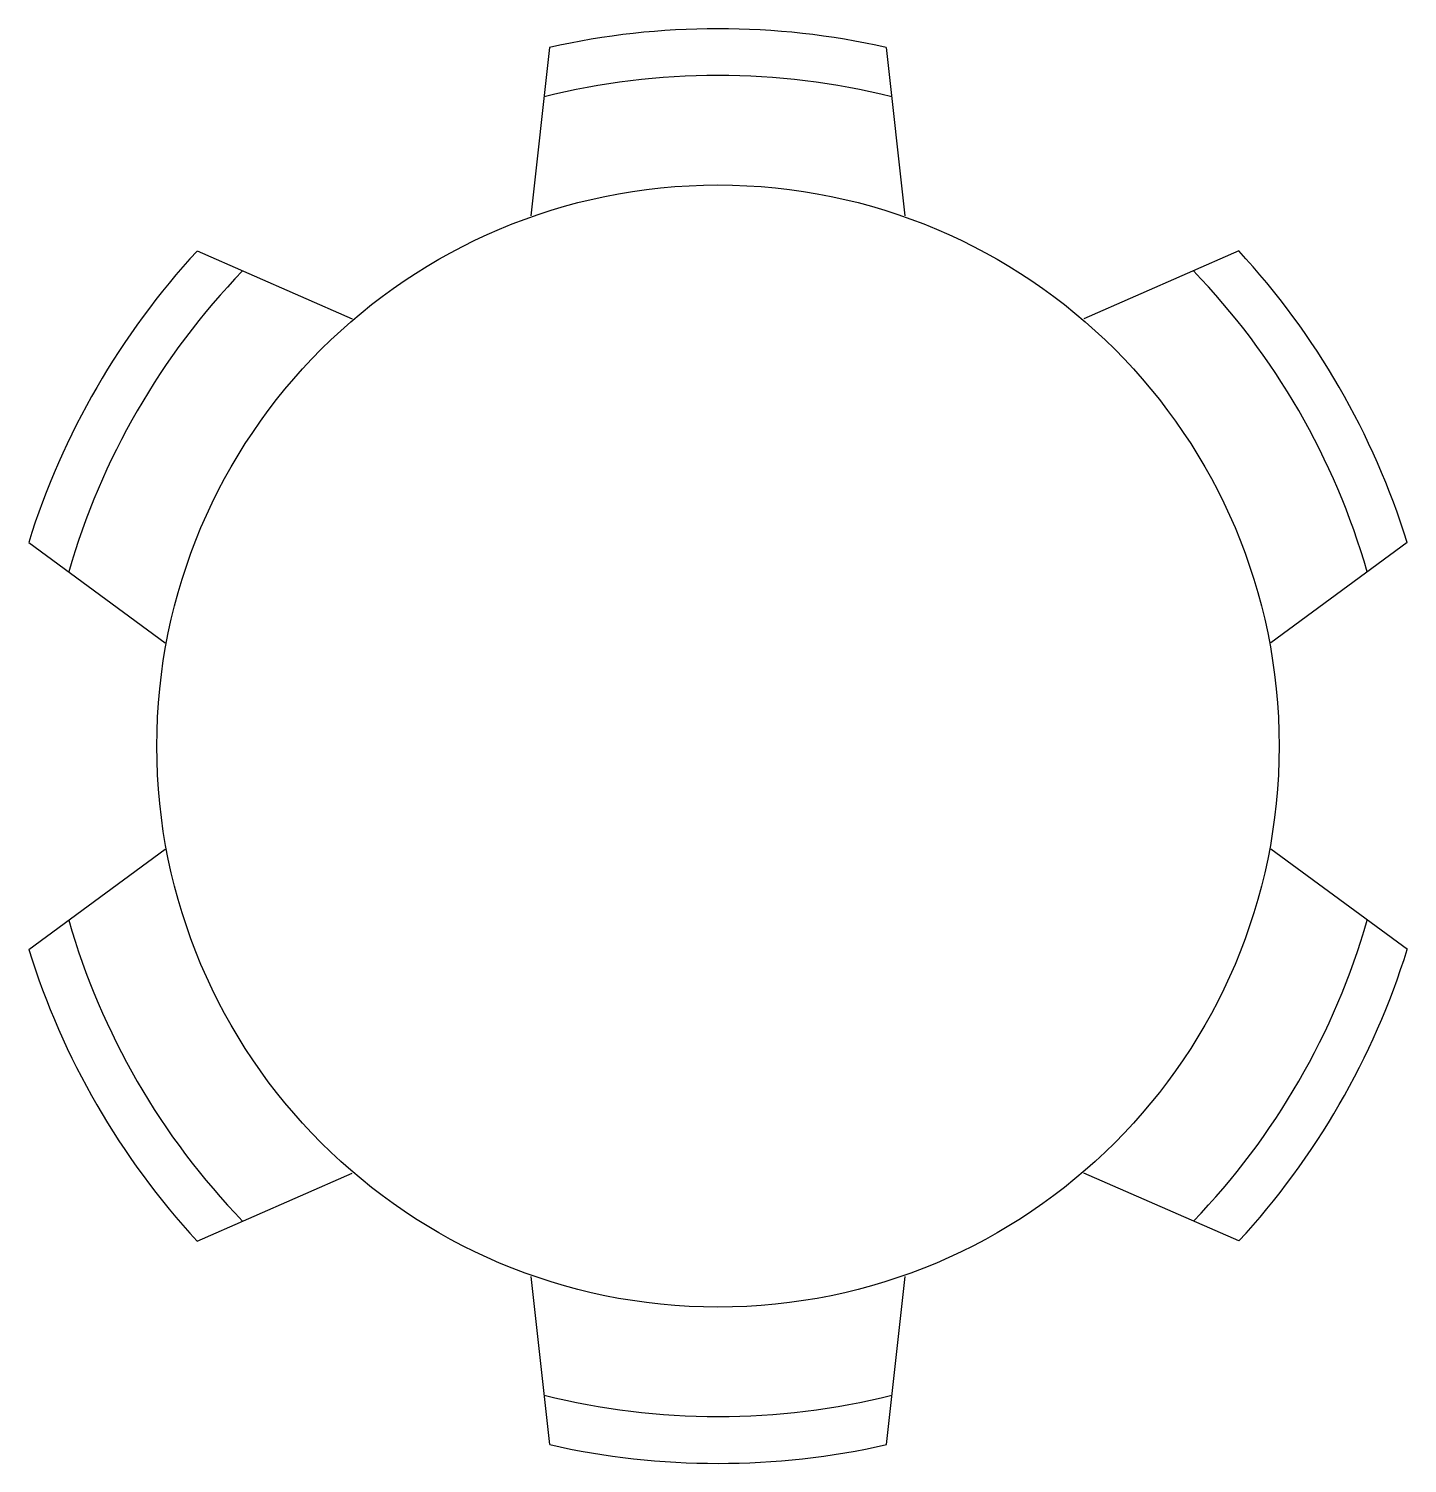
# Model space of a CAD drawing. Extents: x 496 to 643, y 323 to 476.
import ezdxf

# ---------------------------------------------------------------- set-up
doc = ezdxf.new("R2010")
doc.units = 0
doc.header["$LTSCALE"] = 70
doc.header["$MEASUREMENT"] = 0
doc.layers.get('0').update_dxf_attribs({"linetype": 'CONTINUOUS'})

msp = doc.modelspace()

# ---------------------------------------------------------------- linework, layer by layer
at = {"linetype": 'Continuous'}
for p, q in [((551.6, 474.44), (549.6, 456.44)), ((587.6, 474.44), (589.6, 456.44)), ((513.91, 452.67), (530.5, 445.4)), ((625.31, 452.69), (608.72, 445.42)), ((495.91, 421.49), (510.5, 410.76)), ((643.31, 421.51), (628.72, 410.78)), ((495.92, 377.96), (510.5, 388.69)), ((643.32, 377.98), (628.73, 388.71)), ((513.92, 346.78), (530.5, 354.05)), ((625.32, 346.8), (608.73, 354.07)), ((551.62, 325.02), (549.62, 343.02)), ((587.62, 325.02), (589.62, 343.02))]:
    msp.add_line(p, q, dxfattribs=at)
msp.add_circle((569.61, 399.73), 60)
for centre, radius, start, end in [((569.6, 394.44), 82, 77.3196, 102.6804), ((569.6, 394.44), 77, 76.032, 103.968), ((574.19, 397.08), 82, 137.3196, 162.6804), ((565.02, 397.1), 82, 17.3196, 42.6804), ((574.19, 397.08), 77, 136.032, 163.968), ((565.02, 397.1), 77, 16.032, 43.968), ((574.2, 402.37), 77, 196.032, 223.968), ((565.03, 402.39), 77, 316.032, 343.968), ((574.2, 402.37), 82, 197.3196, 222.6804), ((565.03, 402.39), 82, 317.3196, 342.6804), ((569.62, 405.02), 77, 256.032, 283.968), ((569.62, 405.02), 82, 257.3196, 282.6804)]:
    msp.add_arc(centre, radius, start, end, dxfattribs=at)

doc.saveas('drawing.dxf')
